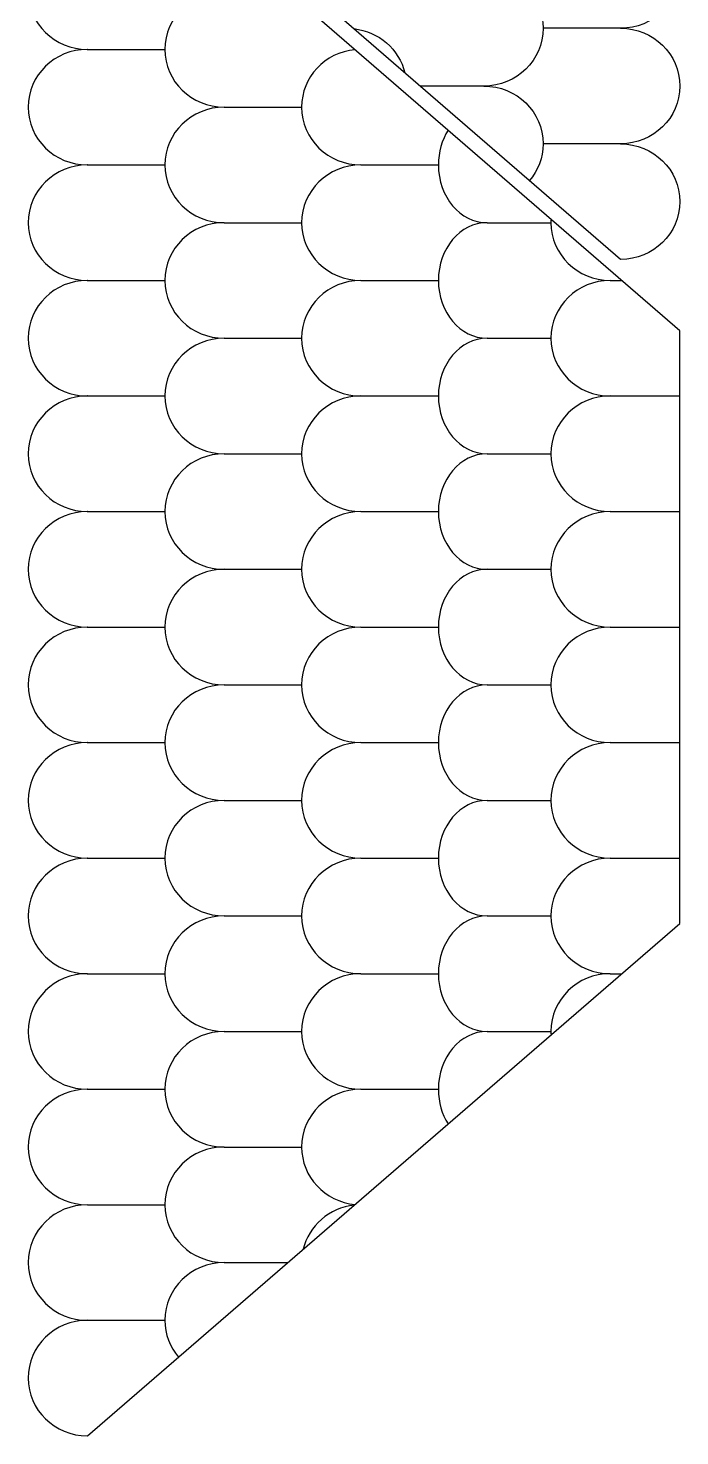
# Model space of a CAD drawing. Header units: centimetres. Extents: x -67.6 to -19.4, y -15.9 to 27.8.
# Drawn here: x -53.28 to -49.98, y 10.24 to 17.36 of the extents above; entities that cross this region are included whole.
import ezdxf

# ---------------------------------------------------------------- set-up
doc = ezdxf.new("R2010")
doc.units = ezdxf.units.CM
doc.header["$MEASUREMENT"] = 0
doc.layers.add('Layer 1', color=7, linetype='Continuous')

msp = doc.modelspace()

# ---------------------------------------------------------------- linework, layer by layer
at = {"layer": 'Layer 1', "color": 250, "lineweight": 25}
for points in [[(-50.27646, 24.37936), (-50.27646, 24.37936), (-53.27656, 21.78625), (-53.27656, 21.78625), (-53.27656, 21.78625), (-53.27656, 18.78625), (-53.27656, 18.78625), (-53.27656, 18.78625), (-50.27646, 16.19315), (-50.27646, 16.19315), (-50.11078, 16.19315), (-49.97646, 16.32404), (-49.97646, 16.48551), (-49.97646, 16.64699), (-50.11078, 16.77788), (-50.27646, 16.77788), (-50.11078, 16.77788), (-49.97646, 16.90877), (-49.97646, 17.07024), (-49.97646, 17.23172), (-50.11078, 17.36261), (-50.27646, 17.36261), (-50.11078, 17.36261), (-49.97646, 17.4935), (-49.97646, 17.65497), (-49.97646, 17.81644), (-50.11078, 17.94735), (-50.27646, 17.94735), (-50.11078, 17.94734), (-49.97646, 18.07823), (-49.97646, 18.2397), (-49.97646, 18.40117), (-50.11078, 18.53207), (-50.27646, 18.53207), (-50.11078, 18.53206), (-49.97646, 18.66296), (-49.97646, 18.82443), (-49.97646, 18.9859), (-50.11078, 19.1168), (-50.27646, 19.1168), (-50.11078, 19.11679), (-49.97646, 19.24768), (-49.97646, 19.40916), (-49.97646, 19.57063), (-50.11078, 19.70153), (-50.27646, 19.70153), (-50.11078, 19.70152), (-49.97646, 19.83241), (-49.97646, 19.99389), (-49.97646, 20.15536), (-50.11078, 20.28626), (-50.27646, 20.28626), (-50.11078, 20.28625), (-49.97646, 20.41714), (-49.97646, 20.57861), (-49.97646, 20.74009), (-50.11078, 20.87099), (-50.27646, 20.87099), (-50.11078, 20.87098), (-49.97646, 21.00187), (-49.97646, 21.16334), (-49.97646, 21.32482), (-50.11078, 21.45572), (-50.27646, 21.45572), (-50.11078, 21.45571), (-49.97646, 21.5866), (-49.97646, 21.74807), (-49.97646, 21.90954), (-50.11078, 22.04045), (-50.27646, 22.04045), (-50.11078, 22.04044), (-49.97646, 22.17133), (-49.97646, 22.3328), (-49.97646, 22.49427), (-50.11078, 22.62517), (-50.27646, 22.62517), (-50.11078, 22.62516), (-49.97646, 22.75606), (-49.97646, 22.91753), (-49.97646, 23.079), (-50.11078, 23.2099), (-50.27646, 23.2099), (-50.11078, 23.20989), (-49.97646, 23.34078), (-49.97646, 23.50226), (-49.97646, 23.66373), (-50.11078, 23.79463), (-50.27646, 23.79463), (-50.11078, 23.79462), (-49.97646, 23.92551), (-49.97646, 24.08699), (-49.97646, 24.24846), (-50.11078, 24.37936), (-50.27646, 24.37936)], [(-52.97656, 18.42536), (-52.97656, 18.42536), (-49.97646, 15.83225), (-49.97646, 15.83225), (-49.97646, 15.83225), (-49.97646, 12.83225), (-49.97646, 12.83225), (-49.97646, 12.83225), (-52.97656, 10.23915), (-52.97656, 10.23915), (-53.14224, 10.23915), (-53.27656, 10.37004), (-53.27656, 10.53151), (-53.27656, 10.69299), (-53.14224, 10.82388), (-52.97656, 10.82388), (-53.14224, 10.82388), (-53.27656, 10.95477), (-53.27656, 11.11624), (-53.27656, 11.27772), (-53.14224, 11.40861), (-52.97656, 11.40861), (-53.14224, 11.40861), (-53.27656, 11.5395), (-53.27656, 11.70097), (-53.27656, 11.86244), (-53.14224, 11.99335), (-52.97656, 11.99335), (-53.14224, 11.99334), (-53.27656, 12.12423), (-53.27656, 12.2857), (-53.27656, 12.44717), (-53.14224, 12.57807), (-52.97656, 12.57807), (-53.14224, 12.57806), (-53.27656, 12.70896), (-53.27656, 12.87043), (-53.27656, 13.0319), (-53.14224, 13.1628), (-52.97656, 13.1628), (-53.14224, 13.16279), (-53.27656, 13.29368), (-53.27656, 13.45516), (-53.27656, 13.61663), (-53.14224, 13.74753), (-52.97656, 13.74753), (-53.14224, 13.74752), (-53.27656, 13.87841), (-53.27656, 14.03989), (-53.27656, 14.20136), (-53.14224, 14.33226), (-52.97656, 14.33226), (-53.14224, 14.33225), (-53.27656, 14.46314), (-53.27656, 14.62461), (-53.27656, 14.78609), (-53.14224, 14.91699), (-52.97656, 14.91699), (-53.14224, 14.91698), (-53.27656, 15.04787), (-53.27656, 15.20934), (-53.27656, 15.37082), (-53.14224, 15.50172), (-52.97656, 15.50172), (-53.14224, 15.50171), (-53.27656, 15.6326), (-53.27656, 15.79407), (-53.27656, 15.95554), (-53.14224, 16.08645), (-52.97656, 16.08645), (-53.14224, 16.08644), (-53.27656, 16.21733), (-53.27656, 16.3788), (-53.27656, 16.54027), (-53.14224, 16.67117), (-52.97656, 16.67117), (-53.14224, 16.67116), (-53.27656, 16.80206), (-53.27656, 16.96353), (-53.27656, 17.125), (-53.14224, 17.2559), (-52.97656, 17.2559), (-53.14224, 17.25589), (-53.27656, 17.38678), (-53.27656, 17.54826), (-53.27656, 17.70973), (-53.14224, 17.84063), (-52.97656, 17.84063), (-53.14224, 17.84062), (-53.27656, 17.97151), (-53.27656, 18.13299), (-53.27656, 18.29446), (-53.14224, 18.42536), (-52.97656, 18.42536)]]:
    msp.add_open_spline(points, degree=3, knots=[0, 0, 0, 0, 0.0322581, 0.0322581, 0.0322581, 0.0645161, 0.0645161, 0.0645161, 0.0967742, 0.0967742, 0.0967742, 0.1290323, 0.1290323, 0.1290323, 0.1612903, 0.1612903, 0.1612903, 0.1935484, 0.1935484, 0.1935484, 0.2258065, 0.2258065, 0.2258065, 0.2580645, 0.2580645, 0.2580645, 0.2903226, 0.2903226, 0.2903226, 0.3225806, 0.3225806, 0.3225806, 0.3548387, 0.3548387, 0.3548387, 0.3870968, 0.3870968, 0.3870968, 0.4193548, 0.4193548, 0.4193548, 0.4516129, 0.4516129, 0.4516129, 0.483871, 0.483871, 0.483871, 0.516129, 0.516129, 0.516129, 0.5483871, 0.5483871, 0.5483871, 0.5806452, 0.5806452, 0.5806452, 0.6129032, 0.6129032, 0.6129032, 0.6451613, 0.6451613, 0.6451613, 0.6774194, 0.6774194, 0.6774194, 0.7096774, 0.7096774, 0.7096774, 0.7419355, 0.7419355, 0.7419355, 0.7741935, 0.7741935, 0.7741935, 0.8064516, 0.8064516, 0.8064516, 0.8387097, 0.8387097, 0.8387097, 0.8709677, 0.8709677, 0.8709677, 0.9032258, 0.9032258, 0.9032258, 0.9354839, 0.9354839, 0.9354839, 0.9677419, 0.9677419, 0.9677419, 1, 1, 1, 1], dxfattribs=at)
at = {"layer": 'Layer 1', "color": 240, "lineweight": 25}
for points, knots in [([(-50.96886, 17.65497), (-50.80318, 17.65497), (-50.66886, 17.52408), (-50.66886, 17.36261), (-50.66886, 17.20113), (-50.80318, 17.07024), (-50.96886, 17.07024), (-50.96886, 17.07024), (-51.17837, 17.07024), (-51.29121, 17.07024)], [0, 0, 0, 0, 0.3333333, 0.3333333, 0.3333333, 0.6666667, 0.6666667, 0.6666667, 1, 1, 1, 1]), ([(-52.28416, 17.54827), (-52.44984, 17.54827), (-52.58416, 17.41737), (-52.58416, 17.2559), (-52.58416, 17.09442), (-52.44984, 16.96353), (-52.28416, 16.96353), (-52.28416, 16.96353), (-51.89176, 16.96353), (-51.89176, 16.96353)], [0, 0, 0, 0, 0.3333333, 0.3333333, 0.3333333, 0.6666667, 0.6666667, 0.6666667, 1, 1, 1, 1]), ([(-52.97833, 17.25589), (-52.97775, 17.25589), (-52.97715, 17.25589), (-52.97656, 17.25589), (-52.97656, 17.25589), (-52.58416, 17.25589), (-52.58416, 17.25589)], [0, 0, 0, 0, 0.5, 0.5, 0.5, 1, 1, 1, 1]), ([(-51.62187, 17.25445), (-51.77341, 17.23974), (-51.89176, 17.1151), (-51.89176, 16.96354), (-51.89176, 16.80206), (-51.75744, 16.67117), (-51.59176, 16.67117), (-51.59176, 16.67117), (-51.19936, 16.67117), (-51.19936, 16.67117)], [0, 0, 0, 0, 0.3333333, 0.3333333, 0.3333333, 0.6666667, 0.6666667, 0.6666667, 1, 1, 1, 1]), ([(-50.96886, 17.07024), (-50.80318, 17.07024), (-50.66886, 16.93935), (-50.66886, 16.77788), (-50.66886, 16.70714), (-50.69464, 16.64225), (-50.73755, 16.59169)], [0, 0, 0, 0, 0.5, 0.5, 0.5, 1, 1, 1, 1]), ([(-52.28416, 16.96354), (-52.44984, 16.96354), (-52.58416, 16.83264), (-52.58416, 16.67117), (-52.58416, 16.50969), (-52.44984, 16.3788), (-52.28416, 16.3788), (-52.28416, 16.3788), (-51.89176, 16.3788), (-51.89176, 16.3788)], [0, 0, 0, 0, 0.3333333, 0.3333333, 0.3333333, 0.6666667, 0.6666667, 0.6666667, 1, 1, 1, 1]), ([(-51.14999, 16.84658), (-51.18098, 16.79772), (-51.19936, 16.73698), (-51.19936, 16.67116), (-51.19936, 16.50969), (-51.08881, 16.3788), (-50.95244, 16.3788), (-50.95244, 16.3788), (-50.62948, 16.3788), (-50.62948, 16.3788)], [0, 0, 0, 0, 0.3333333, 0.3333333, 0.3333333, 0.6666667, 0.6666667, 0.6666667, 1, 1, 1, 1]), ([(-52.97833, 16.67116), (-52.97775, 16.67116), (-52.97715, 16.67116), (-52.97656, 16.67116), (-52.97656, 16.67116), (-52.58416, 16.67116), (-52.58416, 16.67116)], [0, 0, 0, 0, 0.5, 0.5, 0.5, 1, 1, 1, 1]), ([(-51.59176, 16.67117), (-51.75744, 16.67117), (-51.89176, 16.54027), (-51.89176, 16.37881), (-51.89176, 16.21733), (-51.75744, 16.08645), (-51.59176, 16.08645), (-51.59176, 16.08645), (-51.19936, 16.08645), (-51.19936, 16.08645)], [0, 0, 0, 0, 0.3333333, 0.3333333, 0.3333333, 0.6666667, 0.6666667, 0.6666667, 1, 1, 1, 1]), ([(-50.62896, 16.39623), (-50.6293, 16.39047), (-50.62948, 16.38465), (-50.62948, 16.3788), (-50.62948, 16.21733), (-50.49516, 16.08644), (-50.32948, 16.08644), (-50.32948, 16.08644), (-50.30601, 16.08644), (-50.27055, 16.08644)], [0, 0, 0, 0, 0.3333333, 0.3333333, 0.3333333, 0.6666667, 0.6666667, 0.6666667, 1, 1, 1, 1]), ([(-52.28416, 16.37881), (-52.44984, 16.37881), (-52.58416, 16.24791), (-52.58416, 16.08645), (-52.58416, 15.92496), (-52.44984, 15.79407), (-52.28416, 15.79407), (-52.28416, 15.79407), (-51.89176, 15.79407), (-51.89176, 15.79407)], [0, 0, 0, 0, 0.3333333, 0.3333333, 0.3333333, 0.6666667, 0.6666667, 0.6666667, 1, 1, 1, 1]), ([(-50.95244, 16.3788), (-51.08881, 16.3788), (-51.19936, 16.24791), (-51.19936, 16.08644), (-51.19936, 15.92496), (-51.08881, 15.79407), (-50.95244, 15.79407), (-50.95244, 15.79407), (-50.62948, 15.79407), (-50.62948, 15.79407)], [0, 0, 0, 0, 0.3333333, 0.3333333, 0.3333333, 0.6666667, 0.6666667, 0.6666667, 1, 1, 1, 1]), ([(-52.97833, 16.08644), (-52.97775, 16.08644), (-52.97715, 16.08644), (-52.97656, 16.08644), (-52.97656, 16.08644), (-52.58416, 16.08644), (-52.58416, 16.08644)], [0, 0, 0, 0, 0.5, 0.5, 0.5, 1, 1, 1, 1]), ([(-51.59176, 16.08645), (-51.75744, 16.08645), (-51.89176, 15.95554), (-51.89176, 15.79408), (-51.89176, 15.6326), (-51.75744, 15.50172), (-51.59176, 15.50172), (-51.59176, 15.50172), (-51.19936, 15.50172), (-51.19936, 15.50172)], [0, 0, 0, 0, 0.3333333, 0.3333333, 0.3333333, 0.6666667, 0.6666667, 0.6666667, 1, 1, 1, 1]), ([(-50.32948, 16.08645), (-50.49516, 16.08645), (-50.62948, 15.95554), (-50.62948, 15.79407), (-50.62948, 15.6326), (-50.49516, 15.50171), (-50.32948, 15.50171), (-50.32948, 15.50171), (-50.07594, 15.50171), (-49.97646, 15.50171)], [0, 0, 0, 0, 0.3333333, 0.3333333, 0.3333333, 0.6666667, 0.6666667, 0.6666667, 1, 1, 1, 1]), ([(-52.28416, 15.79408), (-52.44984, 15.79408), (-52.58416, 15.66318), (-52.58416, 15.50172), (-52.58416, 15.34023), (-52.44984, 15.20934), (-52.28416, 15.20934), (-52.28416, 15.20934), (-51.89176, 15.20934), (-51.89176, 15.20934)], [0, 0, 0, 0, 0.3333333, 0.3333333, 0.3333333, 0.6666667, 0.6666667, 0.6666667, 1, 1, 1, 1]), ([(-50.95244, 15.79407), (-51.08881, 15.79407), (-51.19936, 15.66318), (-51.19936, 15.50171), (-51.19936, 15.34023), (-51.08881, 15.20934), (-50.95244, 15.20934), (-50.95244, 15.20934), (-50.62948, 15.20934), (-50.62948, 15.20934)], [0, 0, 0, 0, 0.3333333, 0.3333333, 0.3333333, 0.6666667, 0.6666667, 0.6666667, 1, 1, 1, 1]), ([(-52.97833, 15.50171), (-52.97775, 15.50171), (-52.97715, 15.50171), (-52.97656, 15.50171), (-52.97656, 15.50171), (-52.58416, 15.50171), (-52.58416, 15.50171)], [0, 0, 0, 0, 0.5, 0.5, 0.5, 1, 1, 1, 1]), ([(-51.59176, 15.50172), (-51.75744, 15.50172), (-51.89176, 15.37082), (-51.89176, 15.20935), (-51.89176, 15.04787), (-51.75744, 14.91699), (-51.59176, 14.91699), (-51.59176, 14.91699), (-51.19936, 14.91699), (-51.19936, 14.91699)], [0, 0, 0, 0, 0.3333333, 0.3333333, 0.3333333, 0.6666667, 0.6666667, 0.6666667, 1, 1, 1, 1]), ([(-50.32948, 15.50172), (-50.49516, 15.50172), (-50.62948, 15.37082), (-50.62948, 15.20934), (-50.62948, 15.04787), (-50.49516, 14.91698), (-50.32948, 14.91698), (-50.32948, 14.91698), (-50.07594, 14.91698), (-49.97646, 14.91698)], [0, 0, 0, 0, 0.3333333, 0.3333333, 0.3333333, 0.6666667, 0.6666667, 0.6666667, 1, 1, 1, 1]), ([(-52.28416, 15.20935), (-52.44984, 15.20935), (-52.58416, 15.07845), (-52.58416, 14.91699), (-52.58416, 14.75551), (-52.44984, 14.62461), (-52.28416, 14.62461), (-52.28416, 14.62461), (-51.89176, 14.62461), (-51.89176, 14.62461)], [0, 0, 0, 0, 0.3333333, 0.3333333, 0.3333333, 0.6666667, 0.6666667, 0.6666667, 1, 1, 1, 1]), ([(-50.95244, 15.20934), (-51.08881, 15.20934), (-51.19936, 15.07845), (-51.19936, 14.91698), (-51.19936, 14.75551), (-51.08881, 14.62461), (-50.95244, 14.62461), (-50.95244, 14.62461), (-50.62948, 14.62461), (-50.62948, 14.62461)], [0, 0, 0, 0, 0.3333333, 0.3333333, 0.3333333, 0.6666667, 0.6666667, 0.6666667, 1, 1, 1, 1]), ([(-52.97833, 14.91698), (-52.97775, 14.91698), (-52.97715, 14.91698), (-52.97656, 14.91698), (-52.97656, 14.91698), (-52.58416, 14.91698), (-52.58416, 14.91698)], [0, 0, 0, 0, 0.5, 0.5, 0.5, 1, 1, 1, 1]), ([(-51.59176, 14.91699), (-51.75744, 14.91699), (-51.89176, 14.78609), (-51.89176, 14.62462), (-51.89176, 14.46314), (-51.75744, 14.33226), (-51.59176, 14.33226), (-51.59176, 14.33226), (-51.19936, 14.33226), (-51.19936, 14.33226)], [0, 0, 0, 0, 0.3333333, 0.3333333, 0.3333333, 0.6666667, 0.6666667, 0.6666667, 1, 1, 1, 1]), ([(-50.32948, 14.91699), (-50.49516, 14.91699), (-50.62948, 14.78609), (-50.62948, 14.62461), (-50.62948, 14.46314), (-50.49516, 14.33225), (-50.32948, 14.33225), (-50.32948, 14.33225), (-50.07594, 14.33225), (-49.97646, 14.33225)], [0, 0, 0, 0, 0.3333333, 0.3333333, 0.3333333, 0.6666667, 0.6666667, 0.6666667, 1, 1, 1, 1]), ([(-52.28416, 14.62462), (-52.44984, 14.62462), (-52.58416, 14.49372), (-52.58416, 14.33226), (-52.58416, 14.17078), (-52.44984, 14.03989), (-52.28416, 14.03989), (-52.28416, 14.03989), (-51.89176, 14.03989), (-51.89176, 14.03989)], [0, 0, 0, 0, 0.3333333, 0.3333333, 0.3333333, 0.6666667, 0.6666667, 0.6666667, 1, 1, 1, 1]), ([(-50.95244, 14.62461), (-51.08881, 14.62461), (-51.19936, 14.49372), (-51.19936, 14.33225), (-51.19936, 14.17078), (-51.08881, 14.03989), (-50.95244, 14.03989), (-50.95244, 14.03989), (-50.62948, 14.03989), (-50.62948, 14.03989)], [0, 0, 0, 0, 0.3333333, 0.3333333, 0.3333333, 0.6666667, 0.6666667, 0.6666667, 1, 1, 1, 1]), ([(-52.97833, 14.33225), (-52.97775, 14.33225), (-52.97715, 14.33225), (-52.97656, 14.33225), (-52.97656, 14.33225), (-52.58416, 14.33225), (-52.58416, 14.33225)], [0, 0, 0, 0, 0.5, 0.5, 0.5, 1, 1, 1, 1]), ([(-51.59176, 14.33226), (-51.75744, 14.33226), (-51.89176, 14.20136), (-51.89176, 14.0399), (-51.89176, 13.87841), (-51.75744, 13.74753), (-51.59176, 13.74753), (-51.59176, 13.74753), (-51.19936, 13.74753), (-51.19936, 13.74753)], [0, 0, 0, 0, 0.3333333, 0.3333333, 0.3333333, 0.6666667, 0.6666667, 0.6666667, 1, 1, 1, 1]), ([(-50.32948, 14.33226), (-50.49516, 14.33226), (-50.62948, 14.20136), (-50.62948, 14.03989), (-50.62948, 13.87841), (-50.49516, 13.74752), (-50.32948, 13.74752), (-50.32948, 13.74752), (-50.07594, 13.74752), (-49.97646, 13.74752)], [0, 0, 0, 0, 0.3333333, 0.3333333, 0.3333333, 0.6666667, 0.6666667, 0.6666667, 1, 1, 1, 1]), ([(-52.28416, 14.0399), (-52.44984, 14.0399), (-52.58416, 13.90899), (-52.58416, 13.74753), (-52.58416, 13.58605), (-52.44984, 13.45516), (-52.28416, 13.45516), (-52.28416, 13.45516), (-51.89176, 13.45516), (-51.89176, 13.45516)], [0, 0, 0, 0, 0.3333333, 0.3333333, 0.3333333, 0.6666667, 0.6666667, 0.6666667, 1, 1, 1, 1]), ([(-50.95244, 14.03989), (-51.08881, 14.03989), (-51.19936, 13.90899), (-51.19936, 13.74752), (-51.19936, 13.58605), (-51.08881, 13.45516), (-50.95244, 13.45516), (-50.95244, 13.45516), (-50.62948, 13.45516), (-50.62948, 13.45516)], [0, 0, 0, 0, 0.3333333, 0.3333333, 0.3333333, 0.6666667, 0.6666667, 0.6666667, 1, 1, 1, 1]), ([(-52.97833, 13.74752), (-52.97775, 13.74752), (-52.97715, 13.74752), (-52.97656, 13.74752), (-52.97656, 13.74752), (-52.58416, 13.74752), (-52.58416, 13.74752)], [0, 0, 0, 0, 0.5, 0.5, 0.5, 1, 1, 1, 1]), ([(-51.59176, 13.74753), (-51.75744, 13.74753), (-51.89176, 13.61663), (-51.89176, 13.45517), (-51.89176, 13.29368), (-51.75744, 13.1628), (-51.59176, 13.1628), (-51.59176, 13.1628), (-51.19936, 13.1628), (-51.19936, 13.1628)], [0, 0, 0, 0, 0.3333333, 0.3333333, 0.3333333, 0.6666667, 0.6666667, 0.6666667, 1, 1, 1, 1]), ([(-50.32948, 13.74753), (-50.49516, 13.74753), (-50.62948, 13.61663), (-50.62948, 13.45516), (-50.62948, 13.29368), (-50.49516, 13.16279), (-50.32948, 13.16279), (-50.32948, 13.16279), (-50.07594, 13.16279), (-49.97646, 13.16279)], [0, 0, 0, 0, 0.3333333, 0.3333333, 0.3333333, 0.6666667, 0.6666667, 0.6666667, 1, 1, 1, 1]), ([(-52.28416, 13.45517), (-52.44984, 13.45517), (-52.58416, 13.32427), (-52.58416, 13.1628), (-52.58416, 13.00132), (-52.44984, 12.87043), (-52.28416, 12.87043), (-52.28416, 12.87043), (-51.89176, 12.87043), (-51.89176, 12.87043)], [0, 0, 0, 0, 0.3333333, 0.3333333, 0.3333333, 0.6666667, 0.6666667, 0.6666667, 1, 1, 1, 1]), ([(-50.95244, 13.45516), (-51.08881, 13.45516), (-51.19936, 13.32427), (-51.19936, 13.16279), (-51.19936, 13.00132), (-51.08881, 12.87043), (-50.95244, 12.87043), (-50.95244, 12.87043), (-50.62948, 12.87043), (-50.62948, 12.87043)], [0, 0, 0, 0, 0.3333333, 0.3333333, 0.3333333, 0.6666667, 0.6666667, 0.6666667, 1, 1, 1, 1]), ([(-52.97833, 13.16279), (-52.97775, 13.16279), (-52.97715, 13.16279), (-52.97656, 13.16279), (-52.97656, 13.16279), (-52.58416, 13.16279), (-52.58416, 13.16279)], [0, 0, 0, 0, 0.5, 0.5, 0.5, 1, 1, 1, 1]), ([(-51.59176, 13.1628), (-51.75744, 13.1628), (-51.89176, 13.0319), (-51.89176, 12.87044), (-51.89176, 12.70896), (-51.75744, 12.57807), (-51.59176, 12.57807), (-51.59176, 12.57807), (-51.19936, 12.57807), (-51.19936, 12.57807)], [0, 0, 0, 0, 0.3333333, 0.3333333, 0.3333333, 0.6666667, 0.6666667, 0.6666667, 1, 1, 1, 1]), ([(-50.32948, 13.1628), (-50.49516, 13.1628), (-50.62948, 13.0319), (-50.62948, 12.87043), (-50.62948, 12.70896), (-50.49516, 12.57806), (-50.32948, 12.57806), (-50.32948, 12.57806), (-50.30601, 12.57806), (-50.27055, 12.57806)], [0, 0, 0, 0, 0.3333333, 0.3333333, 0.3333333, 0.6666667, 0.6666667, 0.6666667, 1, 1, 1, 1]), ([(-52.28416, 12.87044), (-52.44984, 12.87044), (-52.58416, 12.73954), (-52.58416, 12.57807), (-52.58416, 12.41659), (-52.44984, 12.2857), (-52.28416, 12.2857), (-52.28416, 12.2857), (-51.89176, 12.2857), (-51.89176, 12.2857)], [0, 0, 0, 0, 0.3333333, 0.3333333, 0.3333333, 0.6666667, 0.6666667, 0.6666667, 1, 1, 1, 1]), ([(-50.95244, 12.87043), (-51.08881, 12.87043), (-51.19936, 12.73954), (-51.19936, 12.57806), (-51.19936, 12.41659), (-51.08881, 12.2857), (-50.95244, 12.2857), (-50.95244, 12.2857), (-50.62948, 12.2857), (-50.62948, 12.2857)], [0, 0, 0, 0, 0.3333333, 0.3333333, 0.3333333, 0.6666667, 0.6666667, 0.6666667, 1, 1, 1, 1]), ([(-52.97833, 12.57806), (-52.97775, 12.57806), (-52.97715, 12.57806), (-52.97656, 12.57806), (-52.97656, 12.57806), (-52.58416, 12.57806), (-52.58416, 12.57806)], [0, 0, 0, 0, 0.5, 0.5, 0.5, 1, 1, 1, 1]), ([(-51.59176, 12.57807), (-51.75744, 12.57807), (-51.89176, 12.44717), (-51.89176, 12.28571), (-51.89176, 12.12423), (-51.75744, 11.99335), (-51.59176, 11.99335), (-51.59176, 11.99335), (-51.19936, 11.99335), (-51.19936, 11.99335)], [0, 0, 0, 0, 0.3333333, 0.3333333, 0.3333333, 0.6666667, 0.6666667, 0.6666667, 1, 1, 1, 1]), ([(-50.32948, 12.57807), (-50.49516, 12.57807), (-50.62948, 12.44717), (-50.62948, 12.2857), (-50.62948, 12.27985), (-50.6293, 12.27403), (-50.62896, 12.26827)], [0, 0, 0, 0, 0.5, 0.5, 0.5, 1, 1, 1, 1]), ([(-52.28416, 12.28571), (-52.44984, 12.28571), (-52.58416, 12.15481), (-52.58416, 11.99335), (-52.58416, 11.83186), (-52.44984, 11.70097), (-52.28416, 11.70097), (-52.28416, 11.70097), (-51.89176, 11.70097), (-51.89176, 11.70097)], [0, 0, 0, 0, 0.3333333, 0.3333333, 0.3333333, 0.6666667, 0.6666667, 0.6666667, 1, 1, 1, 1]), ([(-50.95244, 12.2857), (-51.08881, 12.2857), (-51.19936, 12.15481), (-51.19936, 11.99334), (-51.19936, 11.92752), (-51.18099, 11.86677), (-51.15, 11.81792)], [0, 0, 0, 0, 0.5, 0.5, 0.5, 1, 1, 1, 1]), ([(-52.97833, 11.99334), (-52.97775, 11.99334), (-52.97715, 11.99334), (-52.97656, 11.99334), (-52.97656, 11.99334), (-52.58416, 11.99334), (-52.58416, 11.99334)], [0, 0, 0, 0, 0.5, 0.5, 0.5, 1, 1, 1, 1]), ([(-51.59176, 11.99335), (-51.75744, 11.99335), (-51.89176, 11.86244), (-51.89176, 11.70097), (-51.89176, 11.5494), (-51.77341, 11.42477), (-51.62187, 11.41006)], [0, 0, 0, 0, 0.5, 0.5, 0.5, 1, 1, 1, 1]), ([(-52.28416, 11.70097), (-52.44984, 11.70097), (-52.58416, 11.57008), (-52.58416, 11.40861), (-52.58416, 11.24713), (-52.44984, 11.11624), (-52.28416, 11.11624), (-52.28416, 11.11624), (-52.07465, 11.11624), (-51.96181, 11.11624)], [0, 0, 0, 0, 0.3333333, 0.3333333, 0.3333333, 0.6666667, 0.6666667, 0.6666667, 1, 1, 1, 1]), ([(-52.28416, 11.11624), (-52.44984, 11.11624), (-52.58416, 10.98535), (-52.58416, 10.82388), (-52.58416, 10.75314), (-52.55838, 10.68825), (-52.51547, 10.63769)], [0, 0, 0, 0, 0.5, 0.5, 0.5, 1, 1, 1, 1])]:
    msp.add_open_spline(points, degree=3, knots=knots, dxfattribs=at)
for points in [[(-51.62733, 17.36076), (-51.50076, 17.34689), (-51.39801, 17.25624), (-51.36929, 17.13773)], [(-50.27646, 17.36261), (-50.27646, 17.36261), (-50.66886, 17.36261), (-50.66886, 17.36261)], [(-52.97656, 17.2559), (-52.97715, 17.2559), (-52.97774, 17.25589), (-52.97833, 17.25589)], [(-50.27646, 16.77788), (-50.27646, 16.77788), (-50.66886, 16.77788), (-50.66886, 16.77788)], [(-52.97656, 16.67117), (-52.97715, 16.67117), (-52.97774, 16.67116), (-52.97833, 16.67116)], [(-52.97656, 16.08645), (-52.97715, 16.08645), (-52.97774, 16.08644), (-52.97833, 16.08644)], [(-52.97656, 15.50172), (-52.97715, 15.50172), (-52.97774, 15.50171), (-52.97833, 15.50171)], [(-52.97656, 14.91699), (-52.97715, 14.91699), (-52.97774, 14.91698), (-52.97833, 14.91698)], [(-52.97656, 14.33226), (-52.97715, 14.33226), (-52.97774, 14.33225), (-52.97833, 14.33225)], [(-52.97656, 13.74753), (-52.97715, 13.74753), (-52.97774, 13.74752), (-52.97833, 13.74752)], [(-52.97656, 13.1628), (-52.97715, 13.1628), (-52.97774, 13.16279), (-52.97833, 13.16279)], [(-52.97656, 12.57807), (-52.97715, 12.57807), (-52.97774, 12.57806), (-52.97833, 12.57806)], [(-52.97656, 11.99335), (-52.97715, 11.99335), (-52.97774, 11.99334), (-52.97833, 11.99334)], [(-52.97656, 11.40861), (-52.97656, 11.40861), (-52.58416, 11.40861), (-52.58416, 11.40861)], [(-51.62569, 11.40676), (-51.75226, 11.39289), (-51.85501, 11.30224), (-51.88373, 11.18373)], [(-52.97656, 10.82388), (-52.97656, 10.82388), (-52.58416, 10.82388), (-52.58416, 10.82388)]]:
    msp.add_open_spline(points, degree=3, dxfattribs=at)

doc.saveas('drawing.dxf')
